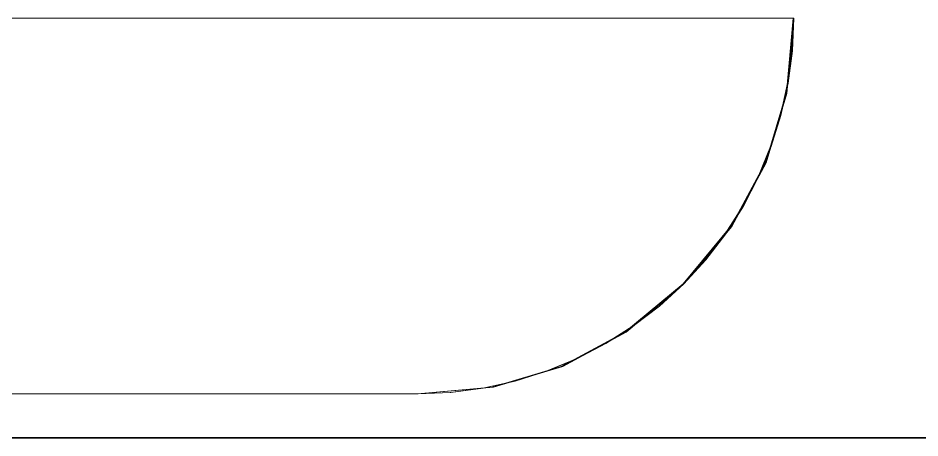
# Model space of a CAD drawing. Header units: millimetres. Extents: x -5968 to 8419, y -11886 to 221.
# Drawn here: x -5585.454 to -5581.854, y -11284.436 to -11282.76 of the extents above; entities that cross this region are included whole.
import ezdxf

# ---------------------------------------------------------------- set-up
doc = ezdxf.new("R2010")
doc.units = ezdxf.units.MM
doc.header["$LTSCALE"] = 20
doc.layers.add('Beschläge', color=7, linetype='Continuous')
doc.layers.add('Innenausbau_Konstruktion', color=7, linetype='Continuous')

msp = doc.modelspace()

# ---------------------------------------------------------------- linework, layer by layer
at = {"layer": 'Beschläge', "color": 7, "linetype": 'Continuous', "lineweight": 9, "transparency": 33554687}
for points in [[(-5591.8096, -11282.7603, 3107.6093), (-5591.8096, -11284.2603, 3107.6093), (-5583.8596, -11284.2603, 3107.6093), (-5583.5619, -11284.2329, 3107.6093), (-5583.2858, -11284.1505, 3107.6093), (-5583.0315, -11284.0132, 3107.6093), (-5582.7989, -11283.821, 3107.6093), (-5582.6067, -11283.5915, 3107.6093), (-5582.4694, -11283.3382, 3107.6093), (-5582.387, -11283.0612, 3107.6093), (-5582.3596, -11282.7603, 3107.6093), (-5583.8596, -11282.7603, 3107.6093), (-5589.5437, -11282.7603, 3107.6093), (-5591.8096, -11282.7603, 3107.6093)], [(-5583.8596, -11284.2603, 3090.6093), (-5591.8096, -11284.2603, 3090.6093), (-5591.8096, -11282.7603, 3090.6093), (-5589.5437, -11282.7603, 3090.6093), (-5583.8596, -11282.7603, 3090.6093), (-5582.3596, -11282.7603, 3090.6093), (-5582.387, -11283.058, 3090.6093), (-5582.4694, -11283.3341, 3090.6093), (-5582.6067, -11283.5884, 3090.6093), (-5582.7989, -11283.821, 3090.6093), (-5583.0284, -11284.0132, 3090.6093), (-5583.2817, -11284.1505, 3090.6093), (-5583.5587, -11284.2329, 3090.6093), (-5583.8596, -11284.2603, 3090.6093)], [(-5591.8076, -11282.7603, 3575.6093), (-5591.8076, -11284.2603, 3575.6093), (-5583.8576, -11284.2603, 3575.6093), (-5583.5599, -11284.2329, 3575.6093), (-5583.2838, -11284.1505, 3575.6093), (-5583.0295, -11284.0132, 3575.6093), (-5582.7969, -11283.821, 3575.6093), (-5582.6047, -11283.5915, 3575.6093), (-5582.4674, -11283.3382, 3575.6093), (-5582.385, -11283.0612, 3575.6093), (-5582.3576, -11282.7603, 3575.6093), (-5583.8576, -11282.7603, 3575.6093), (-5589.5417, -11282.7603, 3575.6093), (-5591.8076, -11282.7603, 3575.6093)], [(-5583.8576, -11284.2603, 3558.6093), (-5591.8076, -11284.2603, 3558.6093), (-5591.8076, -11282.7603, 3558.6093), (-5589.5417, -11282.7603, 3558.6093), (-5583.8576, -11282.7603, 3558.6093), (-5582.3576, -11282.7603, 3558.6093), (-5582.385, -11283.058, 3558.6093), (-5582.4674, -11283.3341, 3558.6093), (-5582.6047, -11283.5884, 3558.6093), (-5582.7969, -11283.821, 3558.6093), (-5583.0264, -11284.0132, 3558.6093), (-5583.2797, -11284.1505, 3558.6093), (-5583.5567, -11284.2329, 3558.6093), (-5583.8576, -11284.2603, 3558.6093)]]:
    msp.add_polyline3d(points, dxfattribs=at)
for points, invisible_edges in [([(-5582.3596, -11282.7603, 3107.6093), (-5582.3653, -11282.891, 3107.6093), (-5582.3653, -11282.891, 3090.6093)], 10), ([(-5582.3596, -11282.7603, 3107.6093), (-5582.3653, -11282.891, 3090.6093), (-5582.3596, -11282.7603, 3090.6093)], 1), ([(-5582.3576, -11282.7603, 3575.6093), (-5582.3633, -11282.891, 3575.6093), (-5582.3633, -11282.891, 3558.6093)], 10), ([(-5582.3576, -11282.7603, 3575.6093), (-5582.3633, -11282.891, 3558.6093), (-5582.3576, -11282.7603, 3558.6093)], 1), ([(-5582.3653, -11282.891, 3107.6093), (-5582.3824, -11283.0208, 3107.6093), (-5582.3824, -11283.0208, 3090.6093)], 10), ([(-5582.3653, -11282.891, 3107.6093), (-5582.3824, -11283.0208, 3090.6093), (-5582.3653, -11282.891, 3090.6093)], 9), ([(-5582.3633, -11282.891, 3575.6093), (-5582.3804, -11283.0208, 3575.6093), (-5582.3804, -11283.0208, 3558.6093)], 10), ([(-5582.3633, -11282.891, 3575.6093), (-5582.3804, -11283.0208, 3558.6093), (-5582.3633, -11282.891, 3558.6093)], 9), ([(-5582.3824, -11283.0208, 3107.6093), (-5582.4107, -11283.1485, 3107.6093), (-5582.4107, -11283.1485, 3090.6093)], 10), ([(-5582.3824, -11283.0208, 3107.6093), (-5582.4107, -11283.1485, 3090.6093), (-5582.3824, -11283.0208, 3090.6093)], 9), ([(-5582.3804, -11283.0208, 3575.6093), (-5582.4087, -11283.1485, 3575.6093), (-5582.4087, -11283.1485, 3558.6093)], 10), ([(-5582.3804, -11283.0208, 3575.6093), (-5582.4087, -11283.1485, 3558.6093), (-5582.3804, -11283.0208, 3558.6093)], 9), ([(-5582.4107, -11283.1485, 3107.6093), (-5582.45, -11283.2733, 3107.6093), (-5582.45, -11283.2733, 3090.6093)], 10), ([(-5582.4107, -11283.1485, 3107.6093), (-5582.45, -11283.2733, 3090.6093), (-5582.4107, -11283.1485, 3090.6093)], 9), ([(-5582.4087, -11283.1485, 3575.6093), (-5582.448, -11283.2733, 3575.6093), (-5582.448, -11283.2733, 3558.6093)], 10), ([(-5582.4087, -11283.1485, 3575.6093), (-5582.448, -11283.2733, 3558.6093), (-5582.4087, -11283.1485, 3558.6093)], 9), ([(-5582.45, -11283.2733, 3107.6093), (-5582.5001, -11283.3942, 3107.6093), (-5582.5001, -11283.3942, 3090.6093)], 10), ([(-5582.45, -11283.2733, 3107.6093), (-5582.5001, -11283.3942, 3090.6093), (-5582.45, -11283.2733, 3090.6093)], 9), ([(-5582.448, -11283.2733, 3575.6093), (-5582.4981, -11283.3942, 3575.6093), (-5582.4981, -11283.3942, 3558.6093)], 10), ([(-5582.448, -11283.2733, 3575.6093), (-5582.4981, -11283.3942, 3558.6093), (-5582.448, -11283.2733, 3558.6093)], 9), ([(-5582.5001, -11283.3942, 3107.6093), (-5582.5605, -11283.5103, 3107.6093), (-5582.5605, -11283.5103, 3090.6093)], 10), ([(-5582.5001, -11283.3942, 3107.6093), (-5582.5605, -11283.5103, 3090.6093), (-5582.5001, -11283.3942, 3090.6093)], 9), ([(-5582.4981, -11283.3942, 3575.6093), (-5582.5585, -11283.5103, 3575.6093), (-5582.5585, -11283.5103, 3558.6093)], 10), ([(-5582.4981, -11283.3942, 3575.6093), (-5582.5585, -11283.5103, 3558.6093), (-5582.4981, -11283.3942, 3558.6093)], 9), ([(-5582.5605, -11283.5103, 3107.6093), (-5582.6309, -11283.6207, 3107.6093), (-5582.6309, -11283.6207, 3090.6093)], 10), ([(-5582.5605, -11283.5103, 3107.6093), (-5582.6309, -11283.6207, 3090.6093), (-5582.5605, -11283.5103, 3090.6093)], 9), ([(-5582.5585, -11283.5103, 3575.6093), (-5582.6289, -11283.6207, 3575.6093), (-5582.6289, -11283.6207, 3558.6093)], 10), ([(-5582.5585, -11283.5103, 3575.6093), (-5582.6289, -11283.6207, 3558.6093), (-5582.5585, -11283.5103, 3558.6093)], 9), ([(-5582.6309, -11283.6207, 3107.6093), (-5582.7105, -11283.7245, 3107.6093), (-5582.7105, -11283.7245, 3090.6093)], 10), ([(-5582.6309, -11283.6207, 3107.6093), (-5582.7105, -11283.7245, 3090.6093), (-5582.6309, -11283.6207, 3090.6093)], 9), ([(-5582.6289, -11283.6207, 3575.6093), (-5582.7085, -11283.7245, 3575.6093), (-5582.7085, -11283.7245, 3558.6093)], 10), ([(-5582.6289, -11283.6207, 3575.6093), (-5582.7085, -11283.7245, 3558.6093), (-5582.6289, -11283.6207, 3558.6093)], 9), ([(-5582.7105, -11283.7245, 3107.6093), (-5582.7989, -11283.821, 3107.6093), (-5582.7989, -11283.821, 3090.6093)], 10), ([(-5582.7105, -11283.7245, 3107.6093), (-5582.7989, -11283.821, 3090.6093), (-5582.7105, -11283.7245, 3090.6093)], 9), ([(-5582.7085, -11283.7245, 3575.6093), (-5582.7969, -11283.821, 3575.6093), (-5582.7969, -11283.821, 3558.6093)], 10), ([(-5582.7085, -11283.7245, 3575.6093), (-5582.7969, -11283.821, 3558.6093), (-5582.7085, -11283.7245, 3558.6093)], 9), ([(-5582.7989, -11283.821, 3107.6093), (-5582.8954, -11283.9094, 3107.6093), (-5582.8954, -11283.9094, 3090.6093)], 10), ([(-5582.7989, -11283.821, 3107.6093), (-5582.8954, -11283.9094, 3090.6093), (-5582.7989, -11283.821, 3090.6093)], 9), ([(-5582.7969, -11283.821, 3575.6093), (-5582.8934, -11283.9094, 3575.6093), (-5582.8934, -11283.9094, 3558.6093)], 10), ([(-5582.7969, -11283.821, 3575.6093), (-5582.8934, -11283.9094, 3558.6093), (-5582.7969, -11283.821, 3558.6093)], 9), ([(-5582.8954, -11283.9094, 3107.6093), (-5582.9992, -11283.989, 3107.6093), (-5582.9992, -11283.989, 3090.6093)], 10), ([(-5582.8954, -11283.9094, 3107.6093), (-5582.9992, -11283.989, 3090.6093), (-5582.8954, -11283.9094, 3090.6093)], 9), ([(-5582.8934, -11283.9094, 3575.6093), (-5582.9972, -11283.989, 3575.6093), (-5582.9972, -11283.989, 3558.6093)], 10), ([(-5582.8934, -11283.9094, 3575.6093), (-5582.9972, -11283.989, 3558.6093), (-5582.8934, -11283.9094, 3558.6093)], 9), ([(-5582.9992, -11283.989, 3107.6093), (-5583.1096, -11284.0594, 3107.6093), (-5583.1096, -11284.0594, 3090.6093)], 10), ([(-5582.9992, -11283.989, 3107.6093), (-5583.1096, -11284.0594, 3090.6093), (-5582.9992, -11283.989, 3090.6093)], 9), ([(-5582.9972, -11283.989, 3575.6093), (-5583.1076, -11284.0594, 3575.6093), (-5583.1076, -11284.0594, 3558.6093)], 10), ([(-5582.9972, -11283.989, 3575.6093), (-5583.1076, -11284.0594, 3558.6093), (-5582.9972, -11283.989, 3558.6093)], 9), ([(-5583.1096, -11284.0594, 3107.6093), (-5583.2257, -11284.1198, 3107.6093), (-5583.2257, -11284.1198, 3090.6093)], 10), ([(-5583.1096, -11284.0594, 3107.6093), (-5583.2257, -11284.1198, 3090.6093), (-5583.1096, -11284.0594, 3090.6093)], 9), ([(-5583.1076, -11284.0594, 3575.6093), (-5583.2237, -11284.1198, 3575.6093), (-5583.2237, -11284.1198, 3558.6093)], 10), ([(-5583.1076, -11284.0594, 3575.6093), (-5583.2237, -11284.1198, 3558.6093), (-5583.1076, -11284.0594, 3558.6093)], 9), ([(-5583.2257, -11284.1198, 3107.6093), (-5583.3466, -11284.1699, 3107.6093), (-5583.3466, -11284.1699, 3090.6093)], 10), ([(-5583.2257, -11284.1198, 3107.6093), (-5583.3466, -11284.1699, 3090.6093), (-5583.2257, -11284.1198, 3090.6093)], 9), ([(-5583.2237, -11284.1198, 3575.6093), (-5583.3446, -11284.1699, 3575.6093), (-5583.3446, -11284.1699, 3558.6093)], 10), ([(-5583.2237, -11284.1198, 3575.6093), (-5583.3446, -11284.1699, 3558.6093), (-5583.2237, -11284.1198, 3558.6093)], 9), ([(-5583.3466, -11284.1699, 3107.6093), (-5583.4714, -11284.2092, 3107.6093), (-5583.4714, -11284.2092, 3090.6093)], 10), ([(-5583.3466, -11284.1699, 3107.6093), (-5583.4714, -11284.2092, 3090.6093), (-5583.3466, -11284.1699, 3090.6093)], 9), ([(-5583.3446, -11284.1699, 3575.6093), (-5583.4694, -11284.2092, 3575.6093), (-5583.4694, -11284.2092, 3558.6093)], 10), ([(-5583.3446, -11284.1699, 3575.6093), (-5583.4694, -11284.2092, 3558.6093), (-5583.3446, -11284.1699, 3558.6093)], 9), ([(-5583.4714, -11284.2092, 3107.6093), (-5583.5991, -11284.2375, 3107.6093), (-5583.5991, -11284.2375, 3090.6093)], 10), ([(-5583.4714, -11284.2092, 3107.6093), (-5583.5991, -11284.2375, 3090.6093), (-5583.4714, -11284.2092, 3090.6093)], 9), ([(-5583.4694, -11284.2092, 3575.6093), (-5583.5971, -11284.2375, 3575.6093), (-5583.5971, -11284.2375, 3558.6093)], 10), ([(-5583.4694, -11284.2092, 3575.6093), (-5583.5971, -11284.2375, 3558.6093), (-5583.4694, -11284.2092, 3558.6093)], 9), ([(-5583.5991, -11284.2375, 3107.6093), (-5583.7288, -11284.2546, 3107.6093), (-5583.7288, -11284.2546, 3090.6093)], 10), ([(-5583.5991, -11284.2375, 3107.6093), (-5583.7288, -11284.2546, 3090.6093), (-5583.5991, -11284.2375, 3090.6093)], 9), ([(-5583.5971, -11284.2375, 3575.6093), (-5583.7268, -11284.2546, 3575.6093), (-5583.7268, -11284.2546, 3558.6093)], 10), ([(-5583.5971, -11284.2375, 3575.6093), (-5583.7268, -11284.2546, 3558.6093), (-5583.5971, -11284.2375, 3558.6093)], 9), ([(-5583.7288, -11284.2546, 3107.6093), (-5583.8596, -11284.2603, 3107.6093), (-5583.8596, -11284.2603, 3090.6093)], 8), ([(-5583.7288, -11284.2546, 3107.6093), (-5583.8596, -11284.2603, 3090.6093), (-5583.7288, -11284.2546, 3090.6093)], 9), ([(-5583.7268, -11284.2546, 3575.6093), (-5583.8576, -11284.2603, 3575.6093), (-5583.8576, -11284.2603, 3558.6093)], 8), ([(-5583.7268, -11284.2546, 3575.6093), (-5583.8576, -11284.2603, 3558.6093), (-5583.7268, -11284.2546, 3558.6093)], 9)]:
    msp.add_3dface(points, dxfattribs=dict(at, invisible_edges=invisible_edges))
for points in [[(-5583.8596, -11284.2603, 3107.6093), (-5591.8096, -11284.2603, 3107.6093), (-5591.8096, -11284.2603, 3090.6093), (-5583.8596, -11284.2603, 3090.6093)], [(-5583.8576, -11284.2603, 3575.6093), (-5591.8076, -11284.2603, 3575.6093), (-5591.8076, -11284.2603, 3558.6093), (-5583.8576, -11284.2603, 3558.6093)]]:
    msp.add_3dface(points, dxfattribs=at)
at = {"layer": 'Innenausbau_Konstruktion', "color": 7, "linetype": 'Continuous', "lineweight": 25, "transparency": 33554687}
for points in [[(-4781.0596, -11284.4357, 3525.1093), (-4781.0596, -10714.4357, 3525.1093), (-5595.0596, -10714.4357, 3525.1093), (-5595.0596, -11284.4357, 3525.1093)], [(-5595.0596, -11284.4357, 3543.1093), (-5595.0596, -10714.4357, 3543.1093), (-4781.0596, -10714.4357, 3543.1093), (-4781.0596, -11284.4357, 3543.1093)], [(-4781.0596, -11284.4357, 3690.1093), (-4781.0596, -10714.4357, 3690.1093), (-5595.0596, -10714.4357, 3690.1093), (-5595.0596, -11284.4357, 3690.1093)], [(-5595.0596, -11284.4357, 3708.1093), (-5595.0596, -10714.4357, 3708.1093), (-4781.0596, -10714.4357, 3708.1093), (-4781.0596, -11284.4357, 3708.1093)], [(-4781.0596, -11284.4357, 4946.1093), (-4781.0596, -10714.4357, 4946.1093), (-5595.0596, -10714.4357, 4946.1093), (-5595.0596, -11284.4357, 4946.1093)], [(-5595.0596, -11284.4357, 4964.1093), (-5595.0596, -10714.4357, 4964.1093), (-4781.0596, -10714.4357, 4964.1093), (-4781.0596, -11284.4357, 4964.1093)], [(-4781.0596, -11284.4357, 5190.1093), (-4781.0596, -10714.4357, 5190.1093), (-5595.0596, -10714.4357, 5190.1093), (-5595.0596, -11284.4357, 5190.1093)], [(-5595.0596, -11284.4357, 5208.1093), (-5595.0596, -10714.4357, 5208.1093), (-4781.0596, -10714.4357, 5208.1093), (-4781.0596, -11284.4357, 5208.1093)], [(-5595.0596, -11284.4357, 3543.1093), (-4781.0596, -11284.4357, 3543.1093), (-4781.0596, -11284.4357, 3525.1093), (-5595.0596, -11284.4357, 3525.1093)], [(-5595.0596, -11284.4357, 3708.1093), (-4781.0596, -11284.4357, 3708.1093), (-4781.0596, -11284.4357, 3690.1093), (-5595.0596, -11284.4357, 3690.1093)], [(-5595.0596, -11284.4357, 4964.1093), (-4781.0596, -11284.4357, 4964.1093), (-4781.0596, -11284.4357, 4946.1093), (-5595.0596, -11284.4357, 4946.1093)], [(-5595.0596, -11284.4357, 5208.1093), (-4781.0596, -11284.4357, 5208.1093), (-4781.0596, -11284.4357, 5190.1093), (-5595.0596, -11284.4357, 5190.1093)]]:
    msp.add_3dface(points, dxfattribs=at)

doc.saveas('drawing.dxf')
